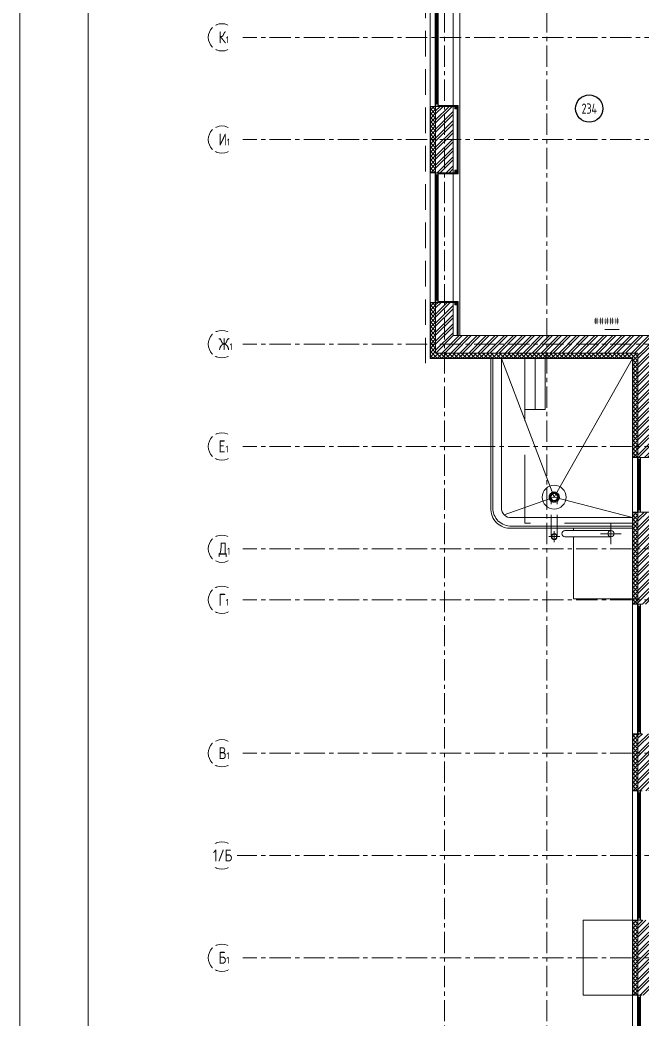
# Model space of a CAD drawing. Header units: millimetres. Extents: x -65527 to 8894748, y -37603 to 223697.
# Drawn here: x -65527 to -47265, y -6639 to 22665 of the extents above; entities that cross this region are included whole.
import ezdxf
from ezdxf import colors
from ezdxf.entities.mleader import LeaderData, LeaderLine
from ezdxf.enums import TextEntityAlignment as Align
from ezdxf.math import Vec2, Vec3

# ---------------------------------------------------------------- set-up
doc = ezdxf.new("R2010")
doc.units = ezdxf.units.MM
doc.header["$LTSCALE"] = 10
for name, pattern in [('ADSK_Штриховая_ш2 п1', [3, 2, -1]), ('CENTER', [2, 1.25, -0.25, 0.25, -0.25]), ('DASH', [0.375, 0.25, -0.125]), ('DASHED2', [9.525, 6.35, -3.175])]:
    doc.linetypes.add(name, pattern=pattern)
for name, color, linetype, lineweight in [('18_АР_Водостоки', 7, 'Continuous', 18), ('_0', 250, 'Continuous', 9), ('АР_Номер помещения', 1, 'Continuous', 25), ('АР_Оси', 142, 'Continuous', 9), ('АР_Помещения_площадь', 19, 'Continuous', 9), ('перекр 0.3', 181, 'Continuous', 30), ('рамка', 251, 'Continuous', 13)]:
    doc.layers.add(name, color=color, linetype=linetype, lineweight=lineweight)
doc.layers.add('АР_новое окно', color=160, linetype='Continuous')
doc.layers.add('Архитектура', color=251, linetype='Continuous')
doc.styles.add('ISOCPEUR', font='isocpeur.ttf', dxfattribs={"width": 0.7})
doc.styles.get("Standard").update_dxf_attribs({"font": 'ARIALN.TTF'})
doc.styles.add('ГОСТ 2.304', font='isocpeur.ttf', dxfattribs={"width": 0.7})
pattern_1 = [(45, (-998310.03, 71377.67), (-132.58252, 132.58252), []), (45, (-998221.64, 71377.67), (-132.58252, 132.58252), [])]

# ---------------------------------------------------------------- blocks, each defined once
blk = doc.blocks.new('_DOTSMALL')
at = {"color": 0, "linetype": 'ByBlock', "const_width": 0.5}
blk.add_lwpolyline([(-0.0625, 0, 1), (0.0625, 0, 1)], format="xyb", close=True, dxfattribs=at)
blk = doc.blocks.new('*U43')
at = {"layer": 'АР_новое окно', "lineweight": 20}
for p, q in [((0, 3800), (-70, 3800)), ((0, 0), (-70, 0))]:
    blk.add_line(p, q, dxfattribs=at)
at = {"layer": 'АР_новое окно'}
for p, q in [((-70, 3800), (-70, 0)), ((-70, 0), (-70, 3800)), ((0, 3730), (-70, 3730)), ((-35, 3730), (-35, 70)), ((0, 3800), (0, 0)), ((0, 70), (-70, 70))]:
    blk.add_line(p, q, dxfattribs=at)
blk = doc.blocks.new('*U113')
at = {"layer": 'АР_новое окно', "lineweight": 20}
for p, q in [((0, 1600), (-70, 1600)), ((0, 0), (-70, 0))]:
    blk.add_line(p, q, dxfattribs=at)
at = {"layer": 'АР_новое окно'}
for p, q in [((-70, 1600), (-70, 0)), ((-70, 0), (-70, 1600)), ((0, 1530), (-70, 1530)), ((-35, 1530), (-35, 70)), ((0, 1600), (0, 0)), ((0, 70), (-70, 70))]:
    blk.add_line(p, q, dxfattribs=at)
blk = doc.blocks.new('*U261')
at = {"layer": 'АР_Номер помещения', "color": 7}
blk.add_circle((-13875, 6638), 400, dxfattribs=at)
at = {"layer": 'АР_Помещения_площадь', "color": 7}
blk.add_line((-12996, 161), (-13418, 161), dxfattribs=at)
at = {"color": 7, "style": 'ISOCPEUR', "width": 0.7, "flags": 1}
blk.add_attdef('КАТЕГОРИЯ', (-499, -2092), '', height=250, dxfattribs=at)
at = {"layer": 'АР_Номер помещения', "color": 7, "style": 'ISOCPEUR', "width": 0.7}
blk.add_attdef('НОМЕР_ПОМЕЩЕНИЯ', text='', height=300, dxfattribs=at).set_placement((-13875, 6638), align=Align.MIDDLE_CENTER)
at = {"layer": 'АР_Помещения_площадь', "color": 7, "lineweight": 30, "width": 0.7, "flags": 104}
blk.add_attdef('ИМЯ_ПОМЕЩЕНИЯ', text='', height=100, dxfattribs=at).set_placement((158, 1217), align=Align.MIDDLE_CENTER)
at = {"layer": 'АР_Помещения_площадь', "color": 7, "style": 'ISOCPEUR', "width": 0.7}
blk.add_attdef('ПЛОЩАДЬ_ПОМЕЩЕНИЯ', text='', height=200, dxfattribs=at).set_placement((-12991, 408), align=Align.MIDDLE_RIGHT)
blk = doc.blocks.new('A$Ce02d65bd')
at = {"ltscale": 100}
for points in [[(0, 0), (0, 75), (75, 75), (75, 0), (0, 0)], [(0, 0), (75, 75)], [(0, 75), (75, 0)]]:
    blk.add_lwpolyline(points, dxfattribs=at)
blk = doc.blocks.new('A$Cbcf6c787')
at = {"layer": '18_АР_Водостоки'}
for p, q in [((-162, 0), (162, 0)), ((0, 162), (0, -162))]:
    blk.add_line(p, q, dxfattribs=at)
for radius in [88.3, 75]:
    blk.add_circle((0, 0), radius, dxfattribs=at)
blk = doc.blocks.new('A$C357e6c43')
at = {"layer": 'перекр 0.3', "color": 3, "lineweight": 18, "flags": 128}
for points in [[(-152, 9), (-132, 9), (-112, 9)], [(-108, 31), (-127, 37), (-146, 44)], [(-142, 56), (-123, 49), (-104, 43)], [(-93, 63), (-109, 74), (-126, 86)], [(-118, 96), (-102, 85), (-86, 73)], [(-70, 88), (-82, 104), (-93, 120)], [(-83, 128), (-71, 112), (-59, 95)], [(-40, 105), (-46, 124), (-52, 143)], [(-40, 147), (-34, 128), (-28, 109)], [(-6, 112), (-6, 132), (-6, 152)], [(6, 152), (6, 132), (6, 112)], [(28, 109), (34, 128), (40, 147)], [(52, 143), (46, 124), (40, 105)], [(59, 95), (71, 112), (83, 128)], [(93, 120), (82, 104), (70, 88)], [(86, 73), (102, 85), (118, 96)], [(126, 86), (109, 74), (93, 63)], [(104, 43), (123, 49), (142, 56)], [(146, 44), (127, 37), (108, 31)], [(112, 9), (132, 9), (152, 9)], [(-112, -4), (-132, -4), (-152, -4)], [(-147, -38), (-128, -32), (-109, -26)], [(-106, -38), (-125, -44), (-144, -51)], [(-128, -82), (-112, -71), (-96, -59)], [(-88, -69), (-105, -81), (-121, -93)], [(-96, -118), (-84, -102), (-72, -86)], [(-62, -94), (-74, -110), (-86, -126)], [(-54, -143), (-48, -124), (-42, -104)], [(-29, -108), (-36, -128), (-42, -147)], [(-6, -152), (-6, -132), (-6, -112)], [(6, -112), (6, -132), (6, -152)], [(42, -147), (36, -128), (29, -108)], [(42, -104), (48, -124), (54, -143)], [(86, -126), (74, -110), (62, -94)], [(72, -86), (84, -102), (96, -118)], [(121, -93), (105, -81), (88, -69)], [(96, -59), (112, -71), (128, -82)], [(144, -51), (125, -44), (106, -38)], [(109, -26), (128, -32), (147, -38)], [(152, -4), (132, -4), (112, -4)]]:
    blk.add_lwpolyline(points, dxfattribs=at)
at = {"layer": 'перекр 0.3', "color": 3, "lineweight": 18}
for radius, start, end in [(350, 0, 180), (350, 180, 0), (152, 163.3962, 176.5684), (152, 145.5443, 158.6195), (152, 127.775, 140.7677), (112, 175.3454, 180), (112, 180, 181.8238), (112, 157.4148, 163.893), (102, 0, 180), (102, 180, 0), (112, 139.6161, 146.0938), (152, 110.0657, 122.9987), (112, 121.9295, 128.4067), (152, 92.388, 105.2896), (112, 104.3243, 110.801), (112, 86.7618, 93.2382), (152, 74.7104, 87.612), (112, 69.199, 75.6757), (152, 57.0013, 69.9343), (112, 51.5933, 58.0705), (112, 33.9062, 40.3839), (152, 39.2323, 52.225), (112, 16.107, 22.5852), (112, 0, 4.6546), (112, 358.1762, 0), (152, 21.3805, 34.4557), (152, 3.4316, 16.6038), (152, 181.3452, 194.6195), (152, 199.3962, 212.7677), (152, 217.5443, 230.9987), (112, 193.4148, 199.893), (112, 211.6161, 218.0938), (152, 235.775, 249.2896), (112, 229.9295, 236.4067), (112, 248.3243, 254.801), (152, 254.0657, 267.612), (112, 266.7618, 273.2382), (152, 272.388, 285.9343), (112, 285.199, 291.6757), (152, 290.7104, 304.225), (112, 303.5933, 310.0705), (112, 321.9062, 328.3839), (152, 309.0013, 322.4557), (112, 340.107, 346.5852), (152, 327.2323, 340.6038), (152, 345.3805, 358.6548)]:
    blk.add_arc((0, 0), radius, start, end, dxfattribs=at)

msp = doc.modelspace()

# ---------------------------------------------------------------- hatches: boundary and pattern name
at = {"layer": '_0', "ltscale": 100}
h = msp.add_hatch(dxfattribs=at)
h.set_pattern_fill('ANSI37', color=256, scale=700)
h.set_pattern_definition([(45, (-1029363.4, 54007.705), (-61.871843, 61.871843), []), (135, (-1029363.4, 54007.705), (-61.871843, -61.871843), [])])
h.paths.add_polyline_path([(-53323.3, 20120.6), (-53323.4, 18190.6), (-53473.4, 18190.6), (-53473.3, 20120.6)])
h = msp.add_hatch(dxfattribs=at)
h.set_pattern_fill('ANSI32', color=256, scale=500)
h.set_pattern_definition([(45, (-998310.03, 74417.67), (-132.58252, 132.58252), []), (45, (-998221.64, 74417.67), (-132.58252, 132.58252), [])])
h.paths.add_polyline_path([(-52813.4, 20130.6), (-53323.4, 20130.6), (-53323.4, 18180.6), (-52813.4, 18180.6)])
h = msp.add_hatch(dxfattribs=at)
h.set_pattern_fill('ANSI37', color=256, scale=700)
h.set_pattern_definition([(45, (-1023423.52, 45657.414), (-61.871843, 61.871843), []), (135, (-1023423.52, 45657.414), (-61.871843, -61.871843), [])])
h.paths.add_polyline_path([(-47383.5, 12895.6), (-47383.5, 9840.3), (-47533.5, 9840.3), (-47533.5, 12745.6), (-53473.4, 12745.6), (-53473.4, 14370.6), (-53323.4, 14370.6), (-53323.4, 12895.6)])
h = msp.add_hatch(dxfattribs=at)
h.set_pattern_fill('ANSI32', color=256, scale=500)
h.set_pattern_definition(pattern_1)
h.paths.add_polyline_path([(-52813.4, 14380.6), (-53323.4, 14380.6), (-53323.4, 12895.6), (-47383.5, 12895.6), (-47383.4, 12895.6), (-46743.4, 12895.6), (-46743.5, 13405.6), (-52813.4, 13405.6)])
h = msp.add_hatch(dxfattribs=at)
h.set_pattern_fill('ANSI32', color=256, scale=500)
h.set_pattern_definition(pattern_1)
h.paths.add_polyline_path([(-46743.4, 12897.4), (-47383.4, 12897.4), (-47383.5, 9830.3), (-46743.5, 9830.3)])
h = msp.add_hatch(dxfattribs=at)
h.set_pattern_fill('ANSI37', color=256, scale=700)
h.set_pattern_definition([(45, (-1023423.52, 41352.705), (-61.871843, 61.871843), []), (135, (-1023423.52, 41352.705), (-61.871843, -61.871843), [])])
h.paths.add_polyline_path([(-47383.5, 8220.3), (-47383.5, 5535.6), (-47533.5, 5535.6), (-47533.5, 8220.3)])
h = msp.add_hatch(dxfattribs=at)
h.set_pattern_fill('ANSI32', color=256, scale=500)
h.set_pattern_definition(pattern_1)
h.paths.add_polyline_path([(-46743.6, 8230.3), (-47383.6, 8230.3), (-47383.4, 5525.6), (-46743.4, 5525.6)])
h = msp.add_hatch(dxfattribs=at)
h.set_pattern_fill('ANSI37', color=256, scale=700)
h.set_pattern_definition([(45, (-1023423.52, 35882.705), (-61.871843, 61.871843), []), (135, (-1023423.52, 35882.705), (-61.871843, -61.871843), [])])
h.paths.add_polyline_path([(-47383.5, 1715.6), (-47383.5, 65.6), (-47533.5, 65.6), (-47533.5, 1715.6)])
h = msp.add_hatch(dxfattribs=at)
h.set_pattern_fill('ANSI32', color=256, scale=500)
h.set_pattern_definition(pattern_1)
h.paths.add_polyline_path([(-46743.5, 1725.6), (-47383.5, 1725.6), (-47383.5, 55.6), (-46743.5, 55.6)])
h = msp.add_hatch(dxfattribs=at)
h.set_pattern_fill('ANSI37', color=256, scale=700)
h.set_pattern_definition([(45, (-1023423.52, 29882.705), (-61.871843, 61.871843), []), (135, (-1023423.52, 29882.705), (-61.871843, -61.871843), [])])
h.paths.add_polyline_path([(-47383.5, -3755), (-47383.5, -5934.4), (-47533.5, -5934.4), (-47533.5, -3755)])
h = msp.add_hatch(dxfattribs=at)
h.set_pattern_fill('ANSI32', color=256, scale=500)
h.set_pattern_definition(pattern_1)
h.paths.add_polyline_path([(-46743.5, -3744.4), (-47383.5, -3744.4), (-47383.6, -5944.4), (-46743.6, -5944.4)])

# ---------------------------------------------------------------- linework, layer by layer
at = {"layer": '_0', "linetype": 'DASH', "ltscale": 300}
msp.add_line((-53623.4, 12595.6), (-53623.4, 25715.6), dxfattribs=at)
at = {"layer": '_0', "ltscale": 100}
for p, q in [((-53483.4, 12735.6), (-53483.4, 25575.6)), ((-52613.4, 13405.6), (-52613.4, 24905.6)), ((-53323.4, 18180.6), (-53323.4, 20130.6)), ((-53204.5, 20130.6), (-53323.4, 20130.6)), ((-53204.5, 20130.6), (-52813.4, 20130.6)), ((-53204.5, 20130.6), (-53204.5, 20130.6)), ((-52813.4, 18180.6), (-52813.4, 20130.6)), ((-53204.5, 18180.6), (-53323.4, 18180.6)), ((-53204.5, 18180.6), (-52813.4, 18180.6)), ((-53204.5, 18180.6), (-53204.5, 18180.6)), ((-53323.4, 12895.6), (-53323.4, 14380.6)), ((-53204.5, 14380.6), (-53323.4, 14380.6)), ((-53248.4, 14380.6), (-52813.4, 14380.6)), ((-53204.5, 14380.6), (-53204.5, 14380.6)), ((-52813.4, 13405.6), (-52813.4, 14380.6)), ((-52813.4, 13405.6), (-46743.5, 13405.6)), ((-53323.4, 12895.6), (-47383.5, 12895.6)), ((-47383.5, 9925.6), (-47383.5, 12895.6)), ((-53483.4, 12735.6), (-47543.5, 12735.6)), ((-53473.4, 12745.6), (-47533.5, 12745.6)), ((-47543.5, -11559.4), (-47543.5, 12735.6)), ((-47383.5, 10239.6), (-47383.5, 9830.3)), ((-47264.6, 9830.3), (-47383.6, 9830.3)), ((-47264.6, 9830.3), (-46743.5, 9830.3)), ((-47264.6, 9830.3), (-47264.6, 9830.3)), ((-47264.6, 8230.3), (-47383.6, 8230.3)), ((-47383.5, 5525.6), (-47383.5, 8230.3)), ((-47264.6, 8230.3), (-46743.6, 8230.3)), ((-47264.6, 8230.3), (-47264.6, 8230.3)), ((-47264.6, 5525.6), (-47383.5, 5525.6)), ((-47383.5, 55.6), (-47383.5, 1725.6)), ((-47264.6, 1725.6), (-47383.5, 1725.6)), ((-47264.6, 55.6), (-47383.5, 55.6)), ((-47383.5, -5944.4), (-47383.5, -3744.4)), ((-47264.6, -3744.4), (-47383.5, -3744.4)), ((-47264.6, -5944.4), (-47383.5, -5944.4))]:
    msp.add_line(p, q, dxfattribs=at)
at = {"layer": '_0'}
for p, q in [((-52813.4, 20130.6), (-52813.4, 23930.6)), ((-52813.4, 14380.6), (-52813.4, 18180.6))]:
    msp.add_line(p, q, dxfattribs=at)
at = {"layer": '_0', "ltscale": 500}
for p, q in [((-51392.5, 12735.6), (-49843, 8668.9)), ((-49843, 8668.9), (-47544.8, 12735.6)), ((-51308.4, 8145.8), (-49843, 8668.9)), ((-49843, 8668.9), (-47544.8, 8067))]:
    msp.add_line(p, q, dxfattribs=at)
at = {"layer": '_0', "color": 18, "linetype": 'DASHED2', "ltscale": 10, "true_color": 0x000000}
for p, q in [((-49931, 7510.3), (-49931, 8678.2)), ((-49754.4, 7510.3), (-49754.4, 8678.2))]:
    msp.add_line(p, q, dxfattribs=at)
at = {"layer": '_0', "ltscale": 100}
for points in [[(-53323.1, 20130.6), (-53483.4, 20130.6)], [(-53323.1, 20120.6), (-53473.4, 20120.6), (-53473.4, 18190.6), (-53323.1, 18190.6)], [(-53323.1, 18180.6), (-53483.4, 18180.6)], [(-53323.1, 14380.6), (-53483.4, 14380.6)], [(-53323.1, 14370.6), (-53473.4, 14370.6), (-53473.4, 12745.6)], [(-47383.6, 9840.3), (-47533.5, 9840.3), (-47533.5, 12745.6)], [(-47383.6, 9830.3), (-47543.5, 9830.3)], [(-47383.5, 8230.3), (-47543.5, 8230.3)], [(-47383.5, 8220.3), (-47533.5, 8220.3), (-47533.5, 5535.6), (-47383.5, 5535.6)], [(-47383.5, 5525.6), (-47543.5, 5525.6)], [(-47383.5, 1725.6), (-47543.5, 1725.6)], [(-47383.5, 1715.6), (-47533.5, 1715.6), (-47533.5, 65.6), (-47383.5, 65.6)], [(-47383.5, 55.6), (-47543.5, 55.6)], [(-47383.5, -3744.4), (-47543.5, -3744.4)], [(-47383.5, -3754.4), (-47543.5, -3754.4)], [(-47383.5, -5934.4), (-47533.5, -5934.4), (-47533.5, -3744.4)], [(-47383.5, -5944.4), (-47543.5, -5944.4)]]:
    msp.add_lwpolyline(points, dxfattribs=at)
at = {"layer": '_0', "ltscale": 500}
for points in [[(-53253.1, 18155.6), (-52662.7, 18155.6), (-52662.7, 20155.6), (-53253.1, 20155.6)], [(-53253.1, 18168.1), (-52675.2, 18168.1), (-52675.2, 20143.1), (-53253.1, 20143.1)], [(-53180.1, 18180.6), (-52687.7, 18180.6), (-52687.7, 20130.6), (-53065.5, 20130.6)], [(-53253.1, 14405.6), (-52662.7, 14405.6), (-52662.7, 13405.6)], [(-53253.1, 14393.1), (-52675.2, 14393.1), (-52675.2, 13405.6)], [(-53204.5, 14380.6), (-52687.7, 14380.6), (-52687.7, 13405.6)]]:
    msp.add_lwpolyline(points, dxfattribs=at)
at = {"layer": '_0', "color": 18, "ltscale": 100, "true_color": 0x000000}
for points in [[(-51106.8, 12735.6), (-47544.8, 12735.6), (-47544.8, 7755.3), (-51093.4, 7755.3, -0.4488328), (-51704.3, 8355.3), (-51704.3, 12735.6)], [(-51642.5, 12735.6), (-47544.8, 12735.6), (-47544.8, 7817), (-51095.5, 7817, -0.4290546), (-51642.5, 8353.7), (-51642.5, 12735.6)], [(-47544.8, 8067), (-47544.8, 8067), (-47544.8, 8067), (-51100.6, 8067, -0.4346964), (-51392.5, 8351.5), (-51392.5, 12735.6)]]:
    msp.add_lwpolyline(points, format="xyb", dxfattribs=at)
for points in [[(-51642.5, 8338.3), (-51642.5, 12735.6)], [(-51392.5, 8338.3), (-51392.5, 12735.6)]]:
    msp.add_lwpolyline(points, dxfattribs=at)
at = {"layer": '_0', "color": 18, "linetype": 'ADSK_Штриховая_ш2 п1', "ltscale": 100, "true_color": 0x000000}
for points in [[(-50706.5, 11236.2), (-50706.5, 12735.6)], [(-50706.5, 7905.3), (-50706.5, 11236.2), (-50105.4, 11236.2), (-50105.4, 12735.6)], [(-50405.9, 11236.2), (-50405.9, 12735.6)], [(-47543.5, 7905.3), (-50706.5, 7905.3), (-50706.5, 7905.3)]]:
    msp.add_lwpolyline(points, dxfattribs=at)
at = {"layer": '_0', "color": 18, "ltscale": 500, "true_color": 0x000000}
msp.add_lwpolyline([(-49526.5, 7503.9), (-48178.4, 7503.9), (-48178.4, 7688), (-49526.2, 7688), (-49526.2, 7688)], dxfattribs=at)
at = {"layer": '_0', "ltscale": 0.25}
for points in [[(-49276.6, 7688.1), (-49276.6, 7755.6)], [(-47383.6, 5685.5), (-49276.6, 5685.7), (-49276.6, 7503.9)], [(-47543.6, -5944.4), (-48993.7, -5944.3), (-48993.5, -3744.3), (-47543.5, -3744.4)], [(-47543.6, -5944.4), (-48993.7, -5944.3), (-48993.5, -3744.3), (-47543.5, -3744.4)]]:
    msp.add_lwpolyline(points, dxfattribs=at)
at = {"layer": '_0', "lineweight": 0}
for points in [[(-48178.4, 7292.8), (-48178.4, 7895.3)], [(-48479.7, 7594.1), (-47877.2, 7594.1)]]:
    msp.add_lwpolyline(points, dxfattribs=at)
msp.add_circle((-48178.1, 7596), 92, dxfattribs=at)
at = {"layer": '_0', "ltscale": 500}
msp.add_arc((-49526.2, 7596), 92, 90, 269.79419, dxfattribs=at)
at = {"layer": 'АР_Оси', "linetype": 'CENTER', "ltscale": 50}
for p, q in [((-53063.4, 40918), (-53063.4, -14814.3)), ((-50063.4, 40918), (-50063.4, -14814.3)), ((-59197.1, 22155.6), (23981.3, 22155.6)), ((-59197.1, 19155.6), (23981.3, 19155.6)), ((-59197.1, 13155.6), (23981.3, 13155.6)), ((-59197.1, 10155.6), (23981.3, 10155.6)), ((-59197.1, 7155.6), (23981.3, 7155.6)), ((-59197.1, 5655.6), (23981.3, 5655.6)), ((-59197.1, 1155.6), (23981.3, 1155.6)), ((-59197.1, -1844.4), (23981.3, -1844.4)), ((-59197.1, -4844.4), (23981.3, -4844.4))]:
    msp.add_line(p, q, dxfattribs=at)
at = {"layer": 'АР_Оси', "ltscale": 0.5}
for centre in [(-59597.1, 22155.6), (-59597.1, 19155.6), (-59597.1, 13155.6), (-59597.1, 10155.6), (-59597.1, 7155.6), (-59597.1, 5655.6), (-59597.1, 1155.6), (-59597.1, -1844.4), (-59597.1, -4844.4)]:
    msp.add_circle(centre, 400, dxfattribs=at)

# ---------------------------------------------------------------- block references
at = {"layer": '_0', "xscale": -1, "rotation": 180}
for name, p in [('*U43', (-53253.1, 23930.6)), ('*U43', (-53253.1, 18180.6)), ('*U113', (-47313.5, 9830.3)), ('*U43', (-47313.5, 5525.6)), ('*U43', (-47313.5, 55.6)), ('*U43', (-47313.5, -5944.4))]:
    msp.add_blockref(name, p, dxfattribs=at)
at = {"layer": '_0'}
ref = msp.add_blockref('*U261', (-34939.5, 13427.3), dxfattribs=at)
ref.add_attrib('НОМЕР_ПОМЕЩЕНИЯ', '234', dxfattribs={"layer": 'АР_Номер помещения', "color": 7, "height": 300, "style": 'ISOCPEUR', "width": 0.7}).set_placement((-48814, 20064.8), align=Align.MIDDLE_CENTER)
ref.add_attrib('ПЛОЩАДЬ_ПОМЕЩЕНИЯ', '#####', dxfattribs={"layer": 'АР_Помещения_площадь', "color": 7, "height": 200, "style": 'ISOCPEUR', "width": 0.7}).set_placement((-47930.2, 13835), align=Align.MIDDLE_RIGHT)
at = {"layer": '_0', "ltscale": 500, "rotation": 90}
for p in [(-52687.7, 20055.6), (-52687.7, 18180.6)]:
    msp.add_blockref('A$Ce02d65bd', p, dxfattribs=at)
at = {"layer": '_0', "ltscale": 500, "xscale": -1, "rotation": 90}
msp.add_blockref('A$Ce02d65bd', (-52687.7, 14380.6), dxfattribs=at)
at = {"layer": '_0', "ltscale": 500}
msp.add_blockref('A$C357e6c43', (-49843, 8668.9), dxfattribs=at)
at = {"layer": '_0', "ltscale": 100}
msp.add_blockref('A$Cbcf6c787', (-49842.7, 7510.3), dxfattribs=at)

# ---------------------------------------------------------------- leaders
at = {"layer": 'Архитектура', "lineweight": 25, "transparency": 33554684}
ml = msp.add_multileader_mtext('Standard', dxfattribs=at)
ml.set_content('+8,400', color=256, style='ISOCPEUR')
ml.set_leader_properties(color=256, linetype='Continuous', lineweight=-1)
ml.set_arrow_properties(name='DOTSMALL')
ml.build(insert=Vec2(0, 0))
ml.multileader.update_dxf_attribs({"has_text_frame": 1, "text_left_attachment_type": 4, "text_right_attachment_type": 4, "dogleg_length": 100, "arrow_head_size": 180})
ctx = ml.context
ctx.base_point, ctx.char_height, ctx.arrow_head_size, ctx.landing_gap_size, ctx.plane_origin = Vec3(-48794, 106975.3), 250, 180, 50, Vec3(-48566.8, 106768.1)
ctx.left_attachment, ctx.right_attachment = 4, 4
notes = []
notes.append((ctx, [(0, (0, 0, 0), (0, 0), (1, 0), 1, [])]))
ctx.mtext.insert, ctx.mtext.width, ctx.mtext.line_spacing_style, ctx.mtext.flow_direction = Vec3(-48744, 107308.6), 852.697, 2, 5
for ctx, leaders in notes:
    for number, flags, end, landing, length, lines in leaders:
        leader = LeaderData()
        leader.index, (leader.has_last_leader_line, leader.has_dogleg_vector, leader.attachment_direction) = number, flags
        leader.last_leader_point, leader.dogleg_vector, leader.dogleg_length = Vec3(end), Vec3(landing), length
        for number, points, colour, breaks in lines:
            line = LeaderLine()
            line.index, line.vertices, line.color, line.breaks = number, Vec3.list(points), colors.encode_raw_color(colour), breaks
            leader.lines.append(line)
        ctx.leaders.append(leader)

# ---------------------------------------------------------------- next in the draw order: texts
at = {"layer": 'АР_Оси', "char_height": 350, "width": 528.82, "attachment_point": 1, "line_spacing_factor": 1.149209, "style": 'ГОСТ 2.304', "bg_fill": 2}
for s, insert in [('{\\W0.8;К\\H0.57143x;1}', (-59696.9, 22333.3)), ('{\\W0.8;И\\H0.57143x;1}', (-59696.9, 19333.3)), ('{\\W0.8;Ж\\H0.57143x;1}', (-59696.9, 13333.3)), ('{\\W0.8;Е\\H0.57143x;1}', (-59696.9, 10333.3)), ('{\\W0.8;Д\\H0.57143x;1}', (-59696.9, 7333.3)), ('{\\W0.8;Г\\H0.57143x;1}', (-59696.9, 5833.3)), ('{\\W0.8;В\\H0.57143x;1}', (-59696.9, 1333.3)), ('{\\W0.8;1/Б}', (-59861.9, -1666.7)), ('{\\W0.8;Б\\H0.57143x;1}', (-59696.9, -4666.7))]:
    msp.add_mtext(s, dxfattribs=dict(at, insert=insert))

# ---------------------------------------------------------------- next in the draw order: linework, layer by layer
at = {"layer": 'рамка', "ltscale": 40, "transparency": 33554684}
for points in [[(53373.1, 46496.9), (-65526.9, 46496.9), (-65526.9, -37603.1), (53373.1, -37603.1)], [(52873.1, 45996.9), (-63526.9, 45996.9), (-63526.9, -37103.1), (52873.1, -37103.1)]]:
    msp.add_lwpolyline(points, close=True, dxfattribs=at)

doc.saveas('drawing.dxf')
